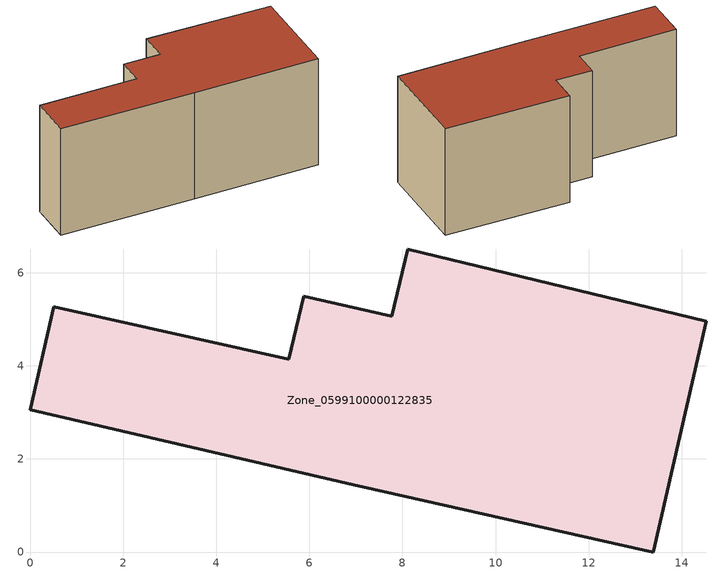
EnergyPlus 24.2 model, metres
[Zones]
Zone_0599100000122835
 floor ground (C_G): 6.94,1.44 0,3.06 0.51,5.27 5.56,4.14 5.88,5.5 7.77,5.06 8.11,6.51 14.53,4.96 13.39,0 z0
 wall outside (C_F): 8.11,6.51 7.77,5.06 5.88,5.5 5.56,4.14 0.51,5.27 0,3.06 6.94,1.44 13.39,0 14.53,4.96 8.11,6.51 z0:6.08
 roof outside (C_R): 6.94,1.44 13.39,0 14.53,4.96 8.11,6.51 7.77,5.06 5.88,5.5 5.56,4.14 0.51,5.27 0,3.06 z6.08
[BUILDING]
Pand.0599100000122835: North Axis=0; Terrain=City; Loads Convergence Tolerance Value=0.04; Temperature Convergence Tolerance Value=0.4; Solar Distribution=FullExterior; Maximum Number of Warmup Days=25; Minimum Number of Warmup Days=1
[Site:Location]
Rotterdam.The.Hague.AP_ZH_NLD Design_Conditions: Latitude=51.96; Longitude=4.45; Time Zone=1; Elevation=-4.5
[SITE:GROUNDTEMPERATURE:BUILDINGSURFACE]
18, 18, 18, 18, 18, 18, 18, 18, 18, 18, 18, 18
[MATERIAL] Thermal Absorptance=0.9; Solar Absorptance=0.7; Visible Absorptance=0.7
Name | Roughness | Thickness | Conductivity | Density | Specific Heat
G.TI.1946 | MediumSmooth | 0.15 | 1 | 540 | 1210
F.TI.1946 | Rough | 0.3 | 0.857143 | 1920 | 840
R.TI.1946 | MediumRough | 0.2 | 0.1 | 1500 | 1000
[CONSTRUCTION]
C_G: G.TI.1946
C_F: F.TI.1946
C_R: R.TI.1946
[ZONE]
Zone_0599100000122835: Type=1; Multiplier=1; Ceiling Height=Autocalculate; Volume=Autocalculate; Floor Area=autocalculate; Part of Total Floor Area=Yes
[ZONEINFILTRATION:DESIGNFLOWRATE]
Infil_Zone_0599100000122835: Zone or ZoneList or Space or SpaceList=Zone_0599100000122835; Schedule=AlwaysOn; Design Flow Rate Calculation Method=Flow/Area; Flow Rate per Floor Area=0.003; Constant Term Coefficient=1; Temperature Term Coefficient=0; Velocity Term Coefficient=0; Velocity Squared Term Coefficient=0
[HVACTEMPLATE:ZONE:IDEALLOADSAIRSYSTEM]
Zone_0599100000122835: Maximum Heating Supply Air Temperature=50; Minimum Cooling Supply Air Temperature=13; Maximum Heating Supply Air Humidity Ratio=0.0156; Minimum Cooling Supply Air Humidity Ratio=0.0077; Heating Limit=NoLimit; Cooling Limit=NoLimit; Dehumidification Control Type=ConstantSensibleHeatRatio; Cooling Sensible Heat Ratio=0.7; Dehumidification Setpoint=60; Humidification Control Type=None; Humidification Setpoint=30; Outdoor Air Method=None; Outdoor Air Flow Rate per Person=0.00944; Outdoor Air Flow Rate per Zone Floor Area=0; Outdoor Air Flow Rate per Zone=0; Demand Controlled Ventilation Type=None; Outdoor Air Economizer Type=NoEconomizer; Heat Recovery Type=None; Sensible Heat Recovery Effectiveness=0.7; Latent Heat Recovery Effectiveness=0.65
[ZONECONTROL:THERMOSTAT]
ThermostatControl_Zone_0599100000122835: Zone or ZoneList=Zone_0599100000122835; Control Type Schedule=DualSetpointControlType; Control 1=Thermostat_Zone_0599100000122835; Temperature Difference Between Cutout And Setpoint=0
[THERMOSTATSETPOINT:DUALSETPOINT]
Thermostat_Zone_0599100000122835: Heating Setpoint Temperature Schedule=HeatingSetpoint_Zone_0599100000122835; Cooling Setpoint Temperature Schedule=CoolingSetpoint_Zone_0599100000122835
[SCHEDULE:COMPACT]
HeatingSetpoint_Zone_0599100000122835: Through: 12/31, For: AllDays, Until: 24:00, 21
CoolingSetpoint_Zone_0599100000122835: Through: 12/31, For: AllDays, Until: 24:00, 24
DualSetpointControlType: Through: 12/31, For: AllDays, Until: 24:00, 4
AlwaysOn: Through: 12/31, For: AllDays, Until: 24:00, 1
